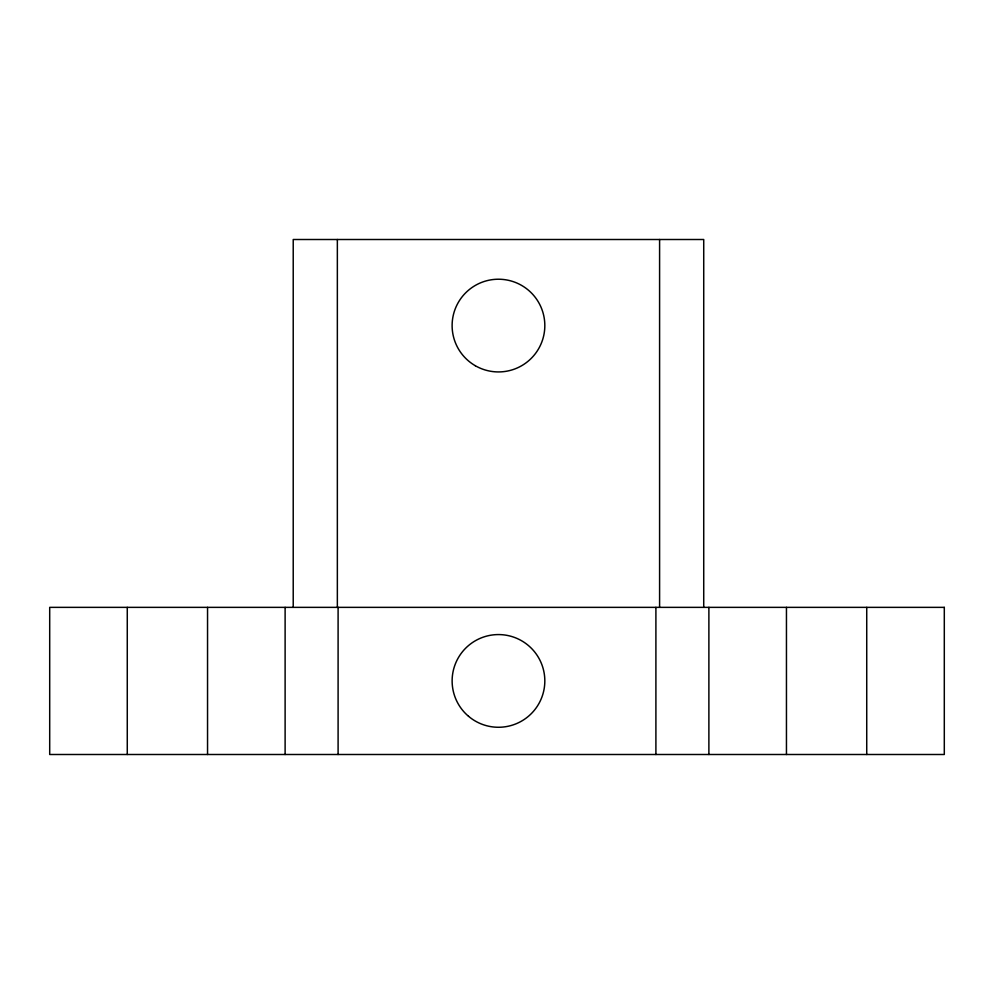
<?xml version="1.0" encoding="UTF-8"?>
<svg xmlns="http://www.w3.org/2000/svg" width="994" height="994" viewBox="0 0 994 994"><rect width="100%" height="100%" fill="white"/><g stroke="black" fill="none" stroke-linecap="round" stroke-linejoin="round"><path stroke-width="1.49" d="M866.731 607.359L866.731 754.496M786.453 607.359L786.453 754.496M708.884 607.359L708.884 754.496M703.727 607.359L703.727 239.504L293.218 239.504L293.218 607.359M659.594 239.504L659.594 607.359M655.903 607.359L655.903 754.496M338.097 607.359L338.097 754.496M337.351 239.504L337.351 607.359M285.116 607.359L285.116 754.496M207.547 607.359L207.547 754.496M127.269 607.359L127.269 754.496M944.3 607.359L49.7 607.359L49.7 754.496L944.3 754.496L944.3 607.359M468.509 716.276A46.345 46.345 0 0 0 544.078 689.19A46.345 46.345 0 0 0 482.836 637.291A46.345 46.345 0 0 0 468.509 716.276M475.294 365.717A46.345 46.345 0 0 0 544.824 325.585A46.345 46.345 0 0 0 475.294 285.44A46.345 46.345 0 0 0 475.294 365.717"/></g></svg>
